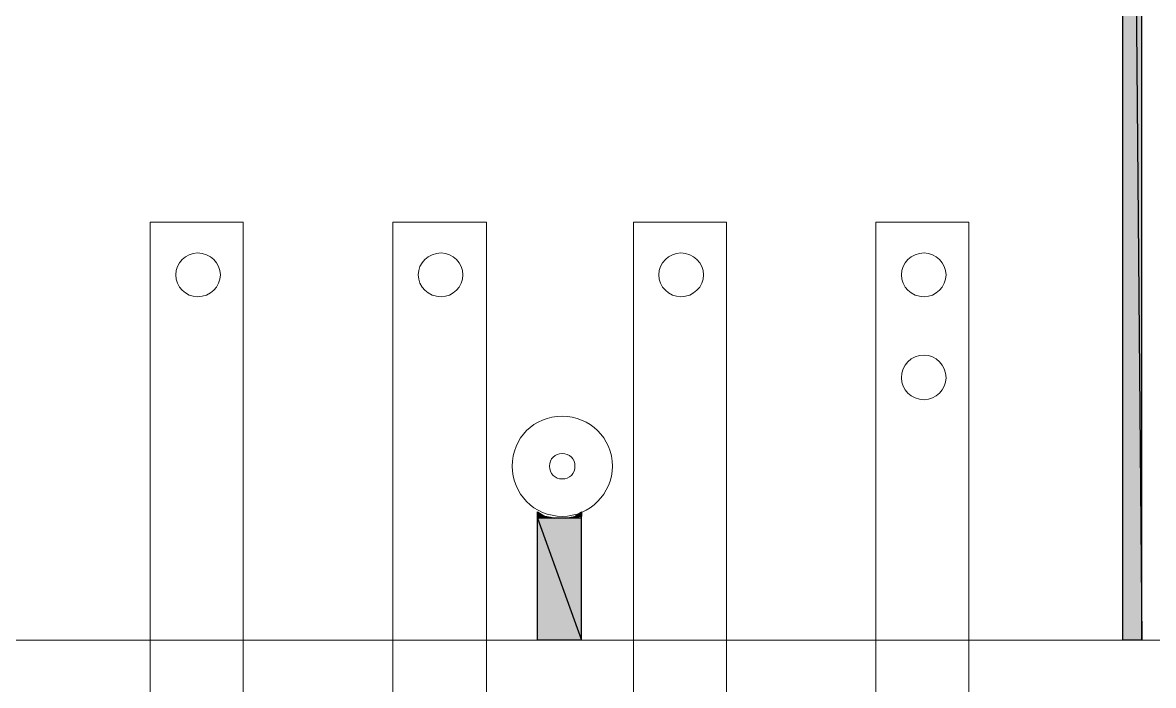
# Model space of a CAD drawing. Header units: millimetres. Extents: x 53 to 176, y -29 to 32.
# Drawn here: x 118.057 to 119.79, y -9.397 to -8.381 of the extents above; entities that cross this region are included whole.
import ezdxf

# ---------------------------------------------------------------- set-up
doc = ezdxf.new("R2010")
doc.units = ezdxf.units.MM
doc.layers.add('15 - Quadro de medição', color=6, linetype='Continuous')

msp = doc.modelspace()

# ---------------------------------------------------------------- hatches: boundary and pattern name
at = {"layer": '15 - Quadro de medição', "true_color": 0x000007}
h = msp.add_hatch(color=7, dxfattribs=at)
h.paths.add_polyline_path([(119.7722, -5.9843), (119.7429, -5.9843), (119.7722, -9.3282)])
h.paths.add_polyline_path([(119.7429, -5.9843), (119.7722, -9.3282), (119.7429, -9.3282)])
for points in [[(118.8462, -9.1312), (118.8573, -9.1382), (118.8462, -9.1382)], [(118.9132, -9.1312), (118.9132, -9.1382), (118.9034, -9.1382)]]:
    msp.add_hatch(color=7, dxfattribs=at).paths.add_polyline_path(points)
h = msp.add_hatch(color=7, dxfattribs=at)
h.paths.add_polyline_path([(118.8573, -9.1382), (118.8462, -9.1382), (118.8713, -9.141)])
h.paths.add_polyline_path([(118.8462, -9.1382), (118.8713, -9.141), (118.8462, -9.141)])
h = msp.add_hatch(color=7, dxfattribs=at)
h.paths.add_polyline_path([(118.9132, -9.141), (118.8462, -9.141), (118.9132, -9.3282)])
h.paths.add_polyline_path([(118.8462, -9.141), (118.9132, -9.3282), (118.8462, -9.3282)])
h = msp.add_hatch(color=7, dxfattribs=at)
h.paths.add_polyline_path([(118.9132, -9.1382), (118.9034, -9.1382), (118.9132, -9.141)])
h.paths.add_polyline_path([(118.9034, -9.1382), (118.9132, -9.141), (118.8895, -9.141)])

# ---------------------------------------------------------------- linework, layer by layer
at = {"layer": '15 - Quadro de medição', "color": 7, "linetype": 'Continuous', "lineweight": 20, "true_color": 0x000007}
for points in [[(117.9522, -5.6198), (119.8071, -5.6198), (119.8071, -9.3282), (117.9522, -9.3282)], [(118.395, -13.3215), (118.395, -8.6871), (118.2525, -8.6871), (118.2525, -13.3215)], [(118.7679, -13.3215), (118.7679, -8.6871), (118.6241, -8.6871), (118.6241, -13.3215)], [(119.1353, -13.3215), (119.1353, -8.6871), (118.9928, -8.6871), (118.9928, -13.3215)], [(119.5068, -13.3215), (119.5068, -8.6871), (119.3644, -8.6871), (119.3644, -13.3215)], [(117.9522, -9.3282), (119.8071, -9.3282), (119.8071, -13.0324), (117.9522, -13.0324)]]:
    msp.add_lwpolyline(points, close=True, dxfattribs=at)
for points in [[(118.0235, -5.7622), (119.7429, -5.7622), (119.7429, -9.3282), (118.0165, -9.3282), (118.0151, -9.3268), (117.9522, -9.3282)], [(119.8071, -5.8488), (119.8071, -9.3282), (117.9522, -9.3282), (117.9522, -5.8488)], [(119.7429, -9.3282), (119.7722, -9.3282), (119.7722, -5.9843)], [(118.8462, -9.3282), (118.8462, -9.1312), (118.8462, -9.1312)], [(118.9132, -9.3282), (118.9132, -9.1312), (118.9132, -9.1312)]]:
    msp.add_lwpolyline(points, dxfattribs=at)
at = {"layer": '15 - Quadro de medição', "color": 7, "linetype": 'Continuous', "lineweight": -2, "true_color": 0x000007}
for points in [[(119.7722, -5.9843), (119.7429, -5.9843), (119.7722, -9.3282)], [(119.7429, -5.9843), (119.7722, -9.3282), (119.7429, -9.3282)], [(118.8462, -9.1312), (118.8573, -9.1382), (118.8462, -9.1382)], [(118.8573, -9.1382), (118.8462, -9.1382), (118.8713, -9.141)], [(118.8462, -9.1382), (118.8713, -9.141), (118.8462, -9.141)], [(118.9132, -9.141), (118.8462, -9.141), (118.9132, -9.3282)], [(118.8462, -9.141), (118.9132, -9.3282), (118.8462, -9.3282)], [(118.9034, -9.1382), (118.9132, -9.141), (118.8895, -9.141)], [(118.9132, -9.1312), (118.9132, -9.1382), (118.9034, -9.1382)], [(118.9132, -9.1382), (118.9034, -9.1382), (118.9132, -9.141)]]:
    msp.add_lwpolyline(points, close=True, dxfattribs=at)
at = {"layer": '15 - Quadro de medição', "color": 7, "linetype": 'Continuous', "lineweight": 20, "true_color": 0x000007}
for points in [[(118.3601, -8.7681), (118.3601, -8.7499), (118.3447, -8.7345), (118.3252, -8.7345), (118.3252, -8.7345), (118.307, -8.7345), (118.2916, -8.7499), (118.2916, -8.7681), (118.2916, -8.7681), (118.2916, -8.7862), (118.307, -8.8016), (118.3252, -8.8016), (118.3252, -8.8016), (118.3447, -8.8016), (118.3601, -8.7862), (118.3601, -8.7681)], [(118.7316, -8.7681), (118.7316, -8.7499), (118.7163, -8.7345), (118.6981, -8.7345), (118.6981, -8.7345), (118.6785, -8.7345), (118.6632, -8.7499), (118.6632, -8.7681), (118.6632, -8.7681), (118.6632, -8.7862), (118.6785, -8.8016), (118.6981, -8.8016), (118.6981, -8.8016), (118.7163, -8.8016), (118.7316, -8.7862), (118.7316, -8.7681)], [(119.1004, -8.7681), (119.1004, -8.7499), (119.085, -8.7345), (119.0655, -8.7345), (119.0655, -8.7345), (119.0473, -8.7345), (119.0319, -8.7499), (119.0319, -8.7681), (119.0319, -8.7681), (119.0319, -8.7862), (119.0473, -8.8016), (119.0655, -8.8016), (119.0655, -8.8016), (119.085, -8.8016), (119.1004, -8.7862), (119.1004, -8.7681)], [(119.4719, -8.7681), (119.4719, -8.7499), (119.4565, -8.7345), (119.4384, -8.7345), (119.4384, -8.7345), (119.4188, -8.7345), (119.4035, -8.7499), (119.4035, -8.7681), (119.4035, -8.7681), (119.4035, -8.7862), (119.4188, -8.8016), (119.4384, -8.8016), (119.4384, -8.8016), (119.4565, -8.8016), (119.4719, -8.7862), (119.4719, -8.7681)], [(119.4719, -8.9259), (119.4719, -8.9063), (119.4565, -8.891), (119.4384, -8.891), (119.4384, -8.891), (119.4188, -8.891), (119.4035, -8.9063), (119.4035, -8.9259), (119.4035, -8.9259), (119.4035, -8.9441), (119.4188, -8.9594), (119.4384, -8.9594), (119.4384, -8.9594), (119.4565, -8.9594), (119.4719, -8.9441), (119.4719, -8.9259)], [(118.9607, -9.0614), (118.9607, -9.0181), (118.9258, -8.9846), (118.8839, -8.9846), (118.8839, -8.9846), (118.8406, -8.9846), (118.8071, -9.0181), (118.8071, -9.0614), (118.8071, -9.0614), (118.8071, -9.1033), (118.8406, -9.1382), (118.8839, -9.1382), (118.8839, -9.1382), (118.9258, -9.1382), (118.9607, -9.1033), (118.9607, -9.0614)], [(118.9034, -9.0614), (118.9034, -9.0502), (118.895, -9.0418), (118.8839, -9.0418), (118.8839, -9.0418), (118.8727, -9.0418), (118.8643, -9.0502), (118.8643, -9.0614), (118.8643, -9.0614), (118.8643, -9.0726), (118.8727, -9.0809), (118.8839, -9.0809), (118.8839, -9.0809), (118.895, -9.0809), (118.9034, -9.0726), (118.9034, -9.0614)]]:
    msp.add_open_spline(points, degree=3, knots=[0, 0, 0, 0, 0.0625, 0.0625, 0.0625, 0.062501, 0.125, 0.125, 0.125, 0.125001, 0.1875, 0.1875, 0.1875, 0.187501, 1, 1, 1, 1], dxfattribs=at)

doc.saveas('drawing.dxf')
